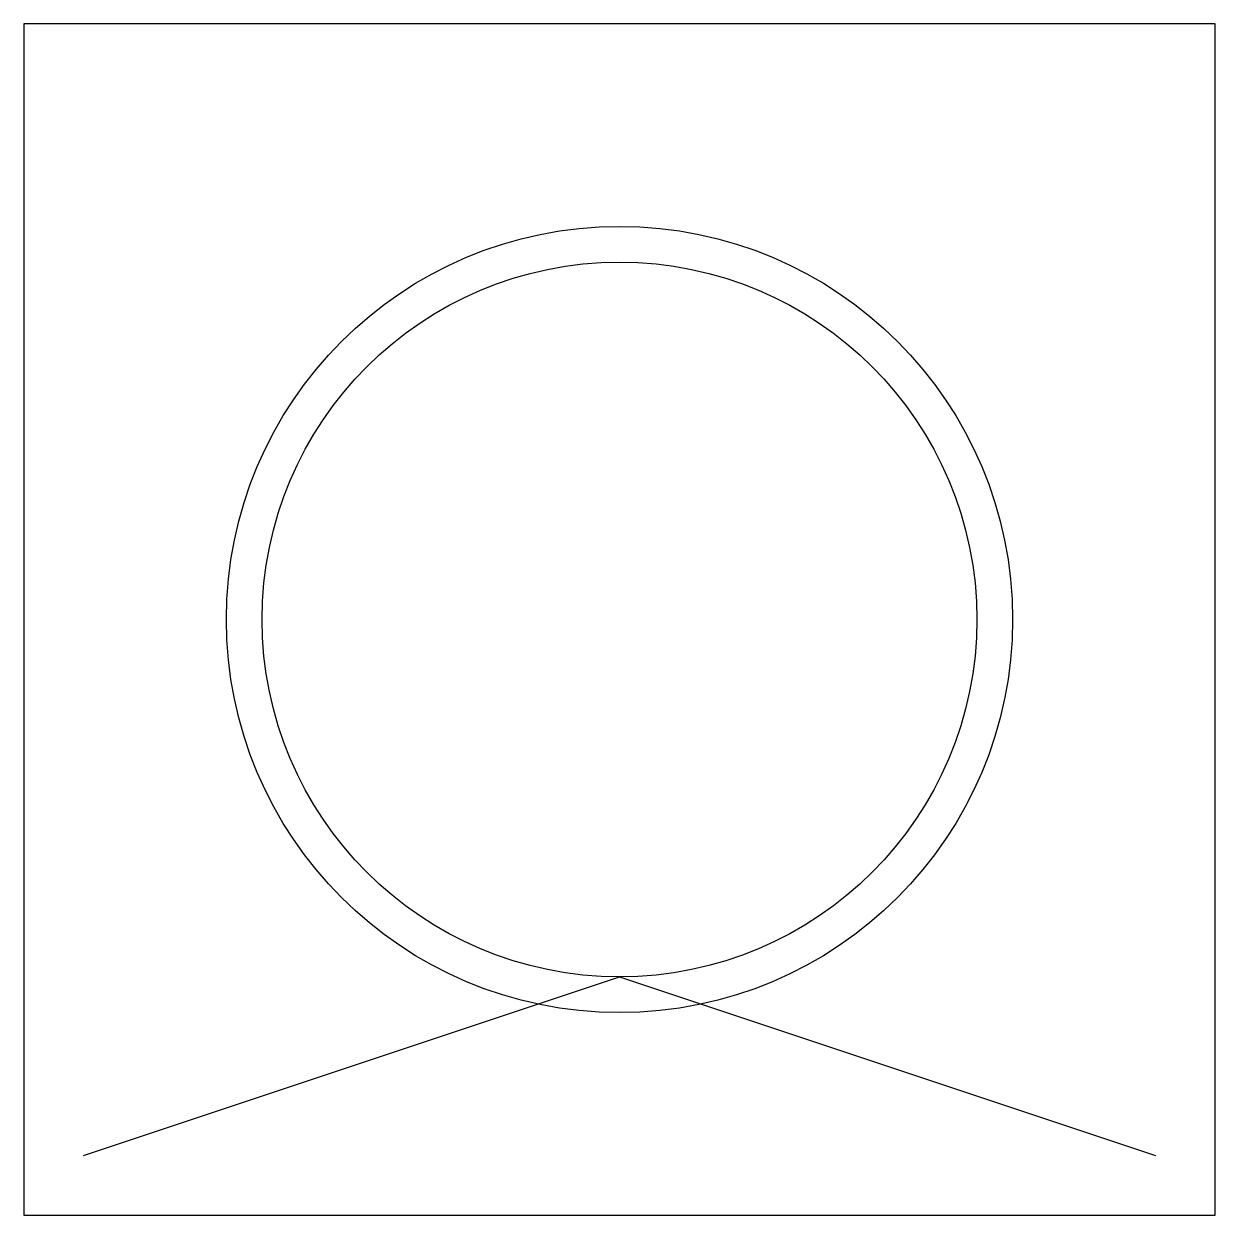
# Model space of a CAD drawing. Header units: millimetres. Extents: x 10 to 110, y 10 to 110.
import ezdxf

# ---------------------------------------------------------------- set-up
doc = ezdxf.new("R2010")
doc.units = ezdxf.units.MM
doc.layers.add('OFFSET', color=3, linetype='Continuous')
doc.layers.add('ORIGINAL', color=1, linetype='Continuous')

msp = doc.modelspace()

# ---------------------------------------------------------------- linework, layer by layer
at = {"layer": 'OFFSET'}
msp.add_circle((60, 60), 33, dxfattribs=at)
at = {"layer": 'ORIGINAL'}
msp.add_lwpolyline([(10, 10), (110, 10), (110, 110), (10, 110)], close=True, dxfattribs=at)
msp.add_lwpolyline([(15, 15), (60, 30), (105, 15)], dxfattribs=at)
msp.add_circle((60, 60), 30, dxfattribs=at)

doc.saveas('drawing.dxf')
